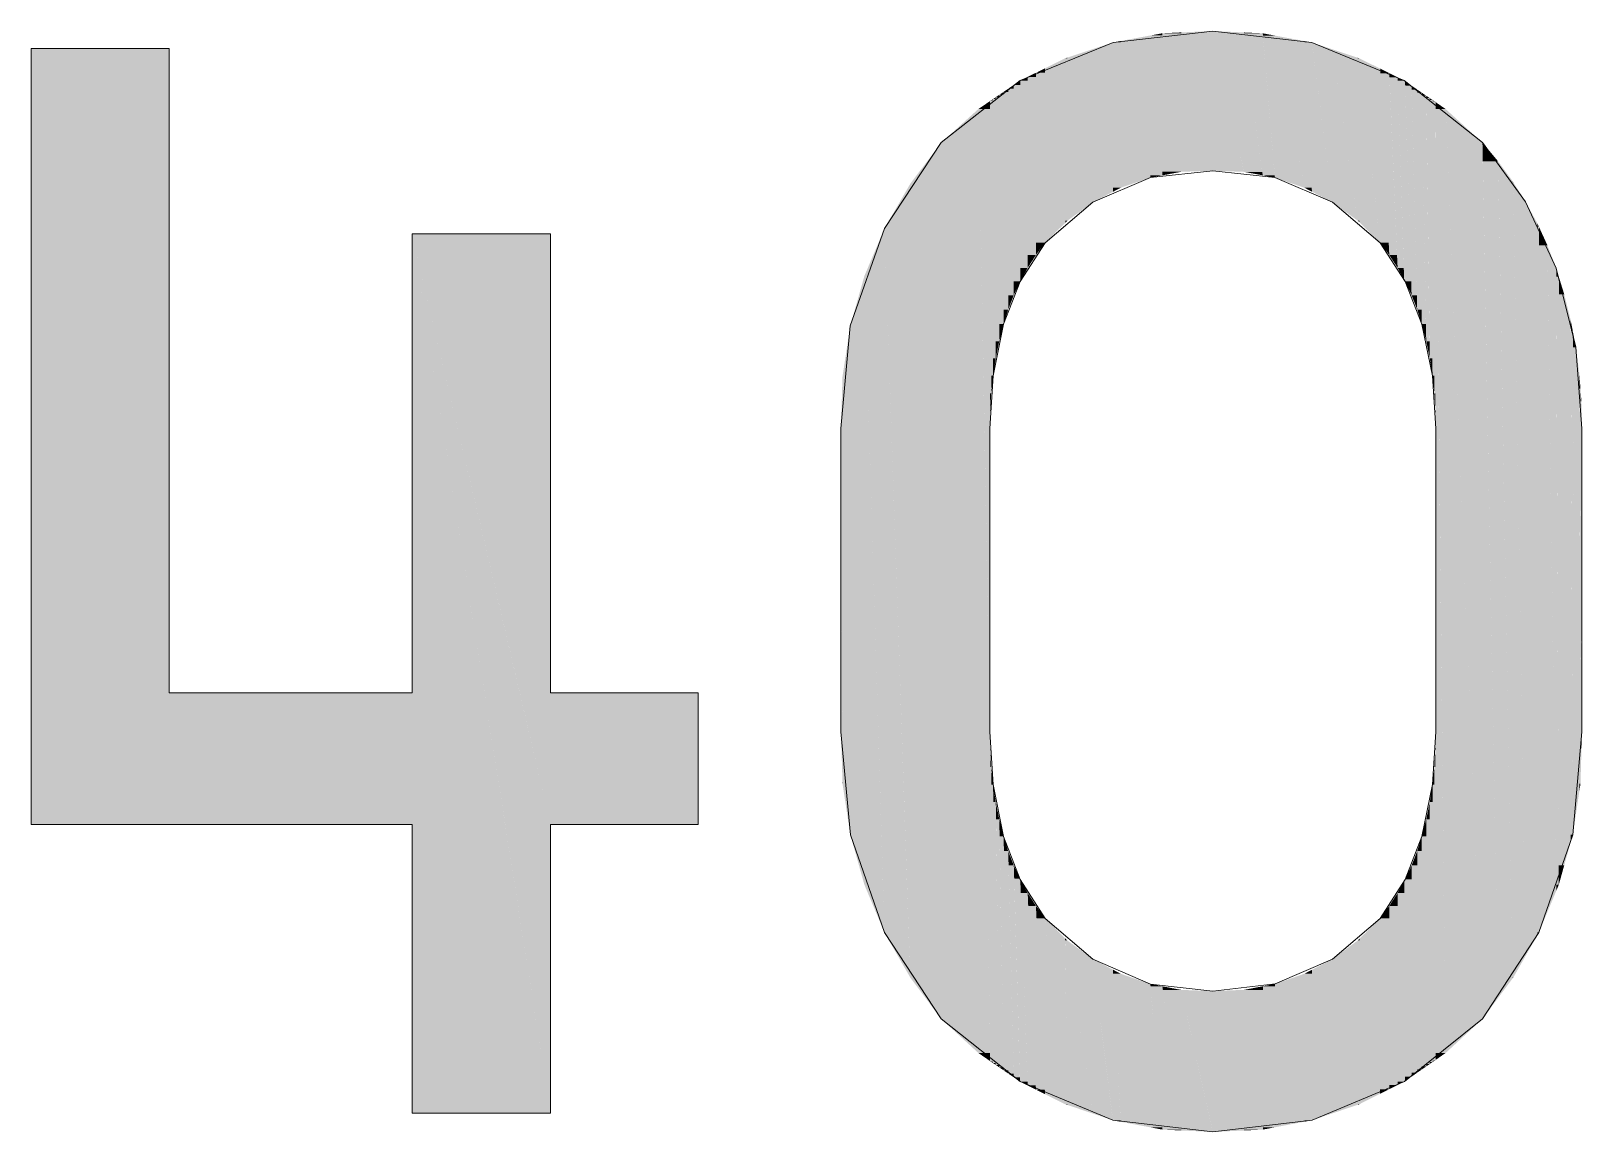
# Model space of a CAD drawing. Extents: x -1 to 1342, y -35 to 723.
# Drawn here: x 1216.844 to 1219.799, y 276.811 to 278.908 of the extents above; entities that cross this region are included whole.
import ezdxf

# ---------------------------------------------------------------- set-up
doc = ezdxf.new("R2010")
doc.units = 0
doc.layers.get('0').update_dxf_attribs({"lineweight": 18})
doc.layers.add('P11_Plankopf_Ausführung_AF_4_800 Plankopf', color=7, linetype='Continuous', lineweight=25)

# ---------------------------------------------------------------- blocks, each defined once
blk = doc.blocks.new('Referenz-A0SKLQSHLL', base_point=(1054.4775, 131.3883))
at = {"layer": 'P11_Plankopf_Ausführung_AF_4_800 Plankopf', "color": 0, "linetype": 'Continuous', "lineweight": 13, "ltscale": 16.9}
for p, q in [((1218.9058, 278.8862), (1218.7289, 278.8135)), ((1219.0958, 278.9079), (1218.9058, 278.8862)), ((1219.2847, 278.8861), (1219.0958, 278.9079)), ((1219.4605, 278.8134), (1219.2847, 278.8861)), ((1217.1077, 278.8748), (1216.8444, 278.8748)), ((1216.8444, 278.8748), (1216.8444, 277.3964)), ((1217.1077, 277.6471), (1217.1077, 278.8748)), ((1218.7289, 278.8135), (1218.5786, 278.6953)), ((1219.6096, 278.6953), (1219.4605, 278.8134)), ((1218.5786, 278.6953), (1218.4703, 278.5316)), ((1219.6919, 278.5827), (1219.6096, 278.6953)), ((1218.9771, 278.6288), (1218.8674, 278.5817)), ((1219.0958, 278.6418), (1218.9771, 278.6288)), ((1219.2142, 278.6286), (1219.0958, 278.6418)), ((1219.3237, 278.5816), (1219.2142, 278.6286)), ((1218.8674, 278.5817), (1218.7762, 278.5047)), ((1219.4147, 278.5047), (1219.3237, 278.5816)), ((1219.7501, 278.4559), (1219.6919, 278.5827)), ((1218.4703, 278.5316), (1218.4052, 278.3464)), ((1217.8343, 278.5215), (1217.5706, 278.5215)), ((1217.5706, 278.5215), (1217.5706, 277.6471)), ((1217.8343, 277.6471), (1217.8343, 278.5215)), ((1218.7762, 278.5047), (1218.7291, 278.431)), ((1219.4621, 278.431), (1219.4147, 278.5047)), ((1219.7876, 278.3055), (1219.7501, 278.4559)), ((1218.7291, 278.431), (1218.6974, 278.3495)), ((1219.4941, 278.3495), (1219.4621, 278.431)), ((1218.6974, 278.3495), (1218.6773, 278.2511)), ((1219.5145, 278.2511), (1219.4941, 278.3495)), ((1218.4052, 278.3464), (1218.3875, 278.1509)), ((1219.7992, 278.1509), (1219.7876, 278.3055)), ((1218.6773, 278.2511), (1218.6713, 278.1509)), ((1219.5206, 278.1509), (1219.5145, 278.2511)), ((1218.3875, 278.1509), (1218.3875, 277.5728)), ((1218.6713, 277.5728), (1218.6713, 278.1509)), ((1219.5206, 278.1509), (1219.5206, 277.5728)), ((1219.7992, 277.5728), (1219.7992, 278.1509)), ((1217.5706, 277.6471), (1217.1077, 277.6471)), ((1218.1153, 277.6471), (1217.8343, 277.6471)), ((1218.1153, 277.3964), (1218.1153, 277.6471)), ((1218.3875, 277.5728), (1218.4054, 277.3766)), ((1218.6713, 277.5728), (1218.6773, 277.4724)), ((1219.5145, 277.4724), (1219.5206, 277.5728)), ((1219.7817, 277.3768), (1219.7992, 277.5728)), ((1218.6773, 277.4724), (1218.6974, 277.3738)), ((1219.4941, 277.3738), (1219.5145, 277.4724)), ((1216.8444, 277.3964), (1217.5706, 277.3964)), ((1217.5706, 277.3964), (1217.5706, 276.8465)), ((1217.8343, 276.8465), (1217.8343, 277.3964)), ((1217.8343, 277.3964), (1218.1153, 277.3964)), ((1218.4054, 277.3766), (1218.4704, 277.1906)), ((1218.6974, 277.3738), (1218.7291, 277.2918)), ((1219.4621, 277.2918), (1219.4941, 277.3738)), ((1219.7172, 277.1908), (1219.7817, 277.3768)), ((1218.7291, 277.2918), (1218.7762, 277.2177)), ((1219.4147, 277.2177), (1219.4621, 277.2918)), ((1218.7762, 277.2177), (1218.8672, 277.1401)), ((1219.3239, 277.1402), (1219.4147, 277.2177)), ((1218.4704, 277.1906), (1218.5786, 277.026)), ((1219.6096, 277.026), (1219.7172, 277.1908)), ((1218.8672, 277.1401), (1218.9769, 277.0925)), ((1219.2144, 277.0927), (1219.3239, 277.1402)), ((1218.9769, 277.0925), (1219.0958, 277.0792)), ((1219.0958, 277.0792), (1219.2144, 277.0927)), ((1218.5786, 277.026), (1218.7286, 276.9066)), ((1219.4609, 276.9067), (1219.6096, 277.026)), ((1218.7286, 276.9066), (1218.9055, 276.833)), ((1219.2851, 276.8331), (1219.4609, 276.9067)), ((1217.5706, 276.8465), (1217.8343, 276.8465)), ((1218.9055, 276.833), (1219.0958, 276.8108)), ((1219.0958, 276.8108), (1219.2851, 276.8331))]:
    blk.add_line(p, q, dxfattribs=at)
at = {"layer": 'P11_Plankopf_Ausführung_AF_4_800 Plankopf', "color": 0, "linetype": 'Continuous', "lineweight": 0, "ltscale": 0.0169}
for points in [[(1218.9058, 278.8734), (1218.8674, 278.8734), (1218.9058, 278.8862)], [(1218.9205, 278.8862), (1218.9058, 278.8862), (1218.9205, 278.8889)], [(1218.9205, 278.6093), (1218.9058, 278.6093), (1218.9058, 278.8862)], [(1218.9205, 278.6093), (1218.9205, 278.8862), (1218.9058, 278.8862)], [(1218.9771, 278.8889), (1218.9205, 278.8889), (1218.9771, 278.8994)], [(1218.9771, 278.6288), (1218.9205, 278.6288), (1218.9205, 278.8889)], [(1218.9771, 278.6288), (1218.9771, 278.8889), (1218.9205, 278.8889)], [(1219, 278.8994), (1218.9771, 278.8994), (1219, 278.9036)], [(1219, 278.633), (1218.9771, 278.633), (1218.9771, 278.8994)], [(1219, 278.633), (1219, 278.8994), (1218.9771, 278.8994)], [(1219.0359, 278.9036), (1219, 278.9036), (1219.0359, 278.9052)], [(1219.0359, 278.6397), (1219, 278.6397), (1219, 278.9036)], [(1219.0359, 278.6397), (1219.0359, 278.9036), (1219, 278.9036)], [(1219.0958, 278.9052), (1219.0359, 278.9052), (1219.0958, 278.9079)], [(1219.0958, 278.6418), (1219.0359, 278.6418), (1219.0359, 278.9052)], [(1219.0958, 278.6418), (1219.0958, 278.9052), (1219.0359, 278.9052)], [(1219.155, 278.6418), (1219.0958, 278.6418), (1219.0958, 278.9079)], [(1219.1555, 278.9051), (1219.0964, 278.9051), (1219.0958, 278.9079)], [(1219.1555, 278.6396), (1219.1555, 278.9051), (1219.0964, 278.9051)], [(1219.1901, 278.6396), (1219.1555, 278.6396), (1219.1555, 278.9051)], [(1219.191, 278.9035), (1219.1557, 278.9035), (1219.1555, 278.9051)], [(1219.191, 278.633), (1219.191, 278.9035), (1219.1557, 278.9035)], [(1219.2138, 278.633), (1219.191, 278.633), (1219.191, 278.9035)], [(1219.2142, 278.8992), (1219.1914, 278.8992), (1219.191, 278.9035)], [(1219.2142, 278.6286), (1219.2142, 278.8992), (1219.1914, 278.8992)], [(1219.2669, 278.6286), (1219.2142, 278.6286), (1219.2142, 278.8992)], [(1219.2707, 278.8887), (1219.2162, 278.8887), (1219.2142, 278.8992)], [(1219.2707, 278.6092), (1219.2707, 278.8887), (1219.2162, 278.8887)], [(1219.2844, 278.6092), (1219.2707, 278.6092), (1219.2707, 278.8887)], [(1219.2847, 278.8861), (1219.2708, 278.8861), (1219.2707, 278.8887)], [(1219.2847, 278.6019), (1219.2847, 278.8861), (1219.2708, 278.8861)], [(1219.3211, 278.6019), (1219.2847, 278.6019), (1219.2847, 278.8861)], [(1219.3237, 278.8731), (1219.2864, 278.8731), (1219.2847, 278.8861)], [(1216.8444, 277.3964), (1217.1077, 277.3964), (1216.8444, 278.8748)], [(1217.1077, 277.6471), (1217.1077, 278.8748), (1216.8444, 278.8748)], [(1217.1077, 277.6471), (1217.063, 277.6471), (1216.8444, 278.8748)], [(1218.8149, 278.8369), (1218.7762, 278.8369), (1218.8149, 278.856)], [(1218.819, 278.856), (1218.8149, 278.856), (1218.819, 278.8573)], [(1218.819, 278.5466), (1218.8149, 278.5466), (1218.8149, 278.856)], [(1218.819, 278.5466), (1218.819, 278.856), (1218.8149, 278.856)], [(1218.8674, 278.8573), (1218.819, 278.8573), (1218.8674, 278.8734)], [(1218.8674, 278.5817), (1218.819, 278.5817), (1218.819, 278.8573)], [(1218.8674, 278.5817), (1218.8674, 278.8573), (1218.819, 278.8573)], [(1218.9058, 278.6017), (1218.8674, 278.6017), (1218.8674, 278.8734)], [(1218.9058, 278.6017), (1218.9058, 278.8734), (1218.8674, 278.8734)], [(1219.3237, 278.5816), (1219.3237, 278.8731), (1219.2864, 278.8731)], [(1219.3668, 278.5816), (1219.3237, 278.5816), (1219.3237, 278.8731)], [(1219.372, 278.8569), (1219.3261, 278.8569), (1219.3237, 278.8731)], [(1219.372, 278.5465), (1219.372, 278.8569), (1219.3261, 278.8569)], [(1219.3751, 278.5465), (1219.372, 278.5465), (1219.372, 278.8569)], [(1219.3751, 278.8559), (1219.372, 278.8559), (1219.372, 278.8569)], [(1219.3751, 278.5435), (1219.3751, 278.8559), (1219.372, 278.8559)], [(1219.4103, 278.5435), (1219.3751, 278.5435), (1219.3751, 278.8559)], [(1219.4147, 278.8362), (1219.3773, 278.8362), (1219.3751, 278.8559)], [(1218.7589, 278.8205), (1218.7431, 278.8205), (1218.7589, 278.8283)], [(1218.7762, 278.8283), (1218.7589, 278.8283), (1218.7762, 278.8369)], [(1218.7762, 278.5047), (1218.7589, 278.5047), (1218.7589, 278.8283)], [(1218.7762, 278.5047), (1218.7762, 278.8283), (1218.7589, 278.8283)], [(1218.8149, 278.5426), (1218.7762, 278.5426), (1218.7762, 278.8369)], [(1218.8149, 278.5426), (1218.8149, 278.8369), (1218.7762, 278.8369)], [(1219.4147, 278.5047), (1219.4147, 278.8362), (1219.3773, 278.8362)], [(1219.431, 278.5047), (1219.4147, 278.5047), (1219.4147, 278.8362)], [(1219.4321, 278.8275), (1219.4151, 278.8275), (1219.4147, 278.8362)], [(1219.4321, 278.4812), (1219.4321, 278.8275), (1219.4151, 278.8275)], [(1219.4469, 278.4812), (1219.4321, 278.4812), (1219.4321, 278.8275)], [(1219.448, 278.8196), (1219.4325, 278.8196), (1219.4321, 278.8275)], [(1218.6974, 278.7864), (1218.6891, 278.7864), (1218.6974, 278.792)], [(1218.7061, 278.792), (1218.6974, 278.792), (1218.7061, 278.798)], [(1218.7061, 278.3773), (1218.6974, 278.3773), (1218.6974, 278.792)], [(1218.7061, 278.3773), (1218.7061, 278.792), (1218.6974, 278.792)], [(1218.7167, 278.798), (1218.7061, 278.798), (1218.7167, 278.8052)], [(1218.7167, 278.4046), (1218.7061, 278.4046), (1218.7061, 278.798)], [(1218.7167, 278.4046), (1218.7167, 278.798), (1218.7061, 278.798)], [(1218.7289, 278.8052), (1218.7167, 278.8052), (1218.7289, 278.8135)], [(1218.7289, 278.4308), (1218.7167, 278.4308), (1218.7167, 278.8052)], [(1218.7289, 278.4308), (1218.7289, 278.8052), (1218.7167, 278.8052)], [(1218.7291, 278.8135), (1218.7289, 278.8135), (1218.7291, 278.8136)], [(1218.7291, 278.431), (1218.7289, 278.431), (1218.7289, 278.8135)], [(1218.7291, 278.431), (1218.7291, 278.8135), (1218.7289, 278.8135)], [(1218.7431, 278.8136), (1218.7291, 278.8136), (1218.7431, 278.8205)], [(1218.7431, 278.4566), (1218.7291, 278.4566), (1218.7291, 278.8136)], [(1218.7431, 278.4566), (1218.7431, 278.8136), (1218.7291, 278.8136)], [(1218.7589, 278.4812), (1218.7431, 278.4812), (1218.7431, 278.8205)], [(1218.7589, 278.4812), (1218.7589, 278.8205), (1218.7431, 278.8205)], [(1219.448, 278.4566), (1219.448, 278.8196), (1219.4325, 278.8196)], [(1219.4597, 278.4566), (1219.448, 278.4566), (1219.448, 278.8196)], [(1219.4605, 278.8134), (1219.4482, 278.8134), (1219.448, 278.8196)], [(1219.4605, 278.434), (1219.4605, 278.8134), (1219.4482, 278.8134)], [(1219.4621, 278.434), (1219.4605, 278.434), (1219.4605, 278.8134)], [(1219.4621, 278.8123), (1219.4605, 278.8123), (1219.4605, 278.8134)], [(1219.4621, 278.431), (1219.4621, 278.8123), (1219.4605, 278.8123)], [(1219.4738, 278.431), (1219.4621, 278.431), (1219.4621, 278.8123)], [(1219.4746, 278.8037), (1219.4624, 278.8037), (1219.4621, 278.8123)], [(1219.4746, 278.4046), (1219.4746, 278.8037), (1219.4624, 278.8037)], [(1219.4846, 278.4046), (1219.4746, 278.4046), (1219.4746, 278.8037)], [(1219.4853, 278.7964), (1219.4748, 278.7964), (1219.4746, 278.8037)], [(1219.4853, 278.3774), (1219.4853, 278.7964), (1219.4748, 278.7964)], [(1219.4936, 278.3774), (1219.4853, 278.3774), (1219.4853, 278.7964)], [(1219.4941, 278.7904), (1219.4854, 278.7904), (1219.4853, 278.7964)], [(1218.6713, 278.7596), (1218.6497, 278.7596), (1218.6713, 278.7743)], [(1218.6717, 278.7743), (1218.6713, 278.7743), (1218.6717, 278.7746)], [(1218.6717, 278.1844), (1218.6713, 278.1844), (1218.6713, 278.7743)], [(1218.6717, 278.1844), (1218.6717, 278.7743), (1218.6713, 278.7743)], [(1218.6737, 278.7746), (1218.6717, 278.7746), (1218.6737, 278.7759)], [(1218.6737, 278.2178), (1218.6717, 278.2178), (1218.6717, 278.7746)], [(1218.6737, 278.2178), (1218.6737, 278.7746), (1218.6717, 278.7746)], [(1218.6773, 278.7759), (1218.6737, 278.7759), (1218.6773, 278.7783)], [(1218.6773, 278.2511), (1218.6737, 278.2511), (1218.6737, 278.7759)], [(1218.6773, 278.2511), (1218.6773, 278.7759), (1218.6737, 278.7759)], [(1218.6824, 278.7783), (1218.6773, 278.7783), (1218.6824, 278.7818)], [(1218.6824, 278.2842), (1218.6773, 278.2842), (1218.6773, 278.7783)], [(1218.6824, 278.2842), (1218.6824, 278.7783), (1218.6773, 278.7783)], [(1218.6891, 278.7818), (1218.6824, 278.7818), (1218.6891, 278.7864)], [(1218.6891, 278.317), (1218.6824, 278.317), (1218.6824, 278.7818)], [(1218.6891, 278.317), (1218.6891, 278.7818), (1218.6824, 278.7818)], [(1218.6974, 278.3495), (1218.6891, 278.3495), (1218.6891, 278.7864)], [(1218.6974, 278.3495), (1218.6974, 278.7864), (1218.6891, 278.7864)], [(1219.4941, 278.3495), (1219.4941, 278.7904), (1219.4854, 278.7904)], [(1219.5019, 278.3495), (1219.4941, 278.3495), (1219.4941, 278.7904)], [(1219.5025, 278.7846), (1219.4942, 278.7846), (1219.4941, 278.7904)], [(1219.5025, 278.317), (1219.5025, 278.7846), (1219.4942, 278.7846)], [(1219.5088, 278.317), (1219.5025, 278.317), (1219.5025, 278.7846)], [(1219.5093, 278.78), (1219.5026, 278.78), (1219.5025, 278.7846)], [(1219.5093, 278.2842), (1219.5093, 278.78), (1219.5026, 278.78)], [(1219.5142, 278.2842), (1219.5093, 278.2842), (1219.5093, 278.78)], [(1219.5145, 278.7764), (1219.5093, 278.7764), (1219.5093, 278.78)], [(1219.5145, 278.2511), (1219.5145, 278.7764), (1219.5093, 278.7764)], [(1219.5179, 278.2511), (1219.5145, 278.2511), (1219.5145, 278.7764)], [(1219.5181, 278.7739), (1219.5145, 278.7739), (1219.5145, 278.7764)], [(1219.5181, 278.2178), (1219.5181, 278.7739), (1219.5145, 278.7739)], [(1219.52, 278.2178), (1219.5181, 278.2178), (1219.5181, 278.7739)], [(1219.5201, 278.7726), (1219.5181, 278.7726), (1219.5181, 278.7739)], [(1219.5201, 278.1844), (1219.5201, 278.7726), (1219.5181, 278.7726)], [(1219.5205, 278.1844), (1219.5201, 278.1844), (1219.5201, 278.7726)], [(1219.5206, 278.7723), (1219.5201, 278.7723), (1219.5201, 278.7726)], [(1219.5206, 278.1509), (1219.5206, 278.7723), (1219.5201, 278.7723)], [(1219.5269, 278.1509), (1219.5206, 278.1509), (1219.5206, 278.7723)], [(1219.5391, 278.7595), (1219.5207, 278.7595), (1219.5206, 278.7723)], [(1218.6494, 278.6953), (1218.5786, 278.6953), (1218.6494, 278.7594)], [(1218.6497, 278.7594), (1218.6494, 278.7594), (1218.6497, 278.7596)], [(1218.6497, 276.9611), (1218.6494, 276.9611), (1218.6494, 278.7594)], [(1218.6497, 276.9609), (1218.6497, 278.7594), (1218.6494, 278.7594)], [(1218.6711, 276.9609), (1218.6497, 276.9609), (1218.6497, 278.7596)], [(1218.6713, 278.1509), (1218.6713, 278.7596), (1218.6497, 278.7596)], [(1218.6713, 277.5728), (1218.6638, 277.5728), (1218.6497, 278.7596)], [(1218.6713, 278.1509), (1218.6608, 278.1509), (1218.6497, 278.7596)], [(1219.5391, 276.961), (1219.5391, 278.7595), (1219.5207, 278.7595)], [(1219.5394, 276.9612), (1219.5391, 276.9612), (1219.5391, 278.7595)], [(1219.5394, 278.7593), (1219.5391, 278.7593), (1219.5391, 278.7595)], [(1219.5394, 276.9612), (1219.5394, 278.7593), (1219.5391, 278.7593)], [(1219.6096, 277.026), (1219.5394, 277.026), (1219.5394, 278.7593)], [(1219.6096, 278.6953), (1219.542, 278.6953), (1219.5394, 278.7593)], [(1218.5786, 278.6169), (1218.5194, 278.6169), (1218.5786, 278.6953)], [(1218.6468, 277.026), (1218.5786, 277.026), (1218.5786, 278.6953)], [(1218.6494, 276.9611), (1218.6494, 278.6953), (1218.5786, 278.6953)], [(1219.6096, 277.026), (1219.6096, 278.6953), (1219.542, 278.6953)], [(1219.6395, 277.0662), (1219.6096, 277.0662), (1219.6096, 278.6953)], [(1219.6395, 278.6596), (1219.6103, 278.6596), (1219.6096, 278.6953)], [(1219.6395, 277.0662), (1219.6395, 278.6596), (1219.6103, 278.6596)], [(1219.667, 277.1032), (1219.6395, 277.1032), (1219.6395, 278.6596)], [(1219.667, 278.622), (1219.6402, 278.622), (1219.6395, 278.6596)], [(1218.5194, 278.5318), (1218.4704, 278.5318), (1218.5194, 278.6168)], [(1218.5194, 278.6168), (1218.5194, 278.6168), (1218.5194, 278.6169)], [(1218.5757, 277.105), (1218.5194, 277.105), (1218.5194, 278.6169)], [(1218.5786, 277.026), (1218.5786, 278.6169), (1218.5194, 278.6169)], [(1218.5194, 277.105), (1218.5194, 277.105), (1218.5194, 278.6168)], [(1218.5194, 277.105), (1218.5194, 278.6168), (1218.5194, 278.6168)], [(1218.9205, 278.6093), (1218.9771, 278.6288), (1218.9205, 278.6288)], [(1218.9771, 278.6288), (1219, 278.633), (1218.9771, 278.633)], [(1219, 278.633), (1219.0359, 278.6397), (1219, 278.6397)], [(1219.0359, 278.6397), (1219.0958, 278.6418), (1219.0359, 278.6418)], [(1219.1555, 278.6396), (1219.155, 278.6418), (1219.0958, 278.6418)], [(1219.191, 278.633), (1219.1901, 278.6396), (1219.1555, 278.6396)], [(1219.2142, 278.6286), (1219.2138, 278.633), (1219.191, 278.633)], [(1219.2707, 278.6092), (1219.2669, 278.6286), (1219.2142, 278.6286)], [(1219.667, 277.1032), (1219.667, 278.622), (1219.6402, 278.622)], [(1219.6684, 277.1051), (1219.667, 277.1051), (1219.667, 278.622)], [(1219.6684, 278.6197), (1219.667, 278.6197), (1219.667, 278.622)], [(1219.6684, 277.1051), (1219.6684, 278.6197), (1219.667, 278.6197)], [(1219.6919, 277.1463), (1219.6684, 277.1463), (1219.6684, 278.6197)], [(1219.6919, 278.5827), (1219.669, 278.5827), (1219.6684, 278.6197)], [(1218.8674, 278.5817), (1218.9058, 278.6017), (1218.8674, 278.6017)], [(1218.9058, 278.6017), (1218.9205, 278.6093), (1218.9058, 278.6093)], [(1219.2847, 278.6019), (1219.2844, 278.6092), (1219.2707, 278.6092)], [(1219.3237, 278.5816), (1219.3211, 278.6019), (1219.2847, 278.6019)], [(1218.819, 278.5466), (1218.8674, 278.5817), (1218.819, 278.5817)], [(1219.372, 278.5465), (1219.3668, 278.5816), (1219.3237, 278.5816)], [(1219.6919, 277.1463), (1219.6919, 278.5827), (1219.669, 278.5827)], [(1219.7141, 277.1854), (1219.6919, 277.1854), (1219.6919, 278.5827)], [(1219.7141, 278.5417), (1219.6925, 278.5417), (1219.6919, 278.5827)], [(1218.4703, 278.4413), (1218.4321, 278.4413), (1218.4703, 278.5316)], [(1218.4704, 278.5316), (1218.4703, 278.5316), (1218.4704, 278.5318)], [(1218.4704, 277.1908), (1218.4703, 277.1908), (1218.4703, 278.5316)], [(1218.4704, 277.1906), (1218.4704, 278.5316), (1218.4703, 278.5316)], [(1218.5164, 277.1906), (1218.4704, 277.1906), (1218.4704, 278.5318)], [(1218.5194, 277.105), (1218.5194, 278.5318), (1218.4704, 278.5318)], [(1218.7762, 278.5047), (1218.8149, 278.5426), (1218.7762, 278.5426)], [(1218.8149, 278.5426), (1218.819, 278.5466), (1218.8149, 278.5466)], [(1219.3751, 278.5435), (1219.3751, 278.5465), (1219.372, 278.5465)], [(1219.4147, 278.5047), (1219.4103, 278.5435), (1219.3751, 278.5435)], [(1219.7141, 277.1854), (1219.7141, 278.5417), (1219.6925, 278.5417)], [(1219.7172, 277.1908), (1219.7141, 277.1908), (1219.7141, 278.5417)], [(1219.7172, 278.535), (1219.7141, 278.535), (1219.7141, 278.5417)], [(1219.7172, 277.1908), (1219.7172, 278.535), (1219.7141, 278.535)], [(1219.7335, 277.2301), (1219.7172, 277.2301), (1219.7172, 278.535)], [(1219.7335, 278.4994), (1219.7176, 278.4994), (1219.7172, 278.535)], [(1217.7083, 277.6471), (1217.5706, 277.6471), (1217.5706, 278.5215)], [(1217.8343, 277.6471), (1217.8343, 278.5215), (1217.5706, 278.5215)], [(1217.8343, 277.3964), (1217.7478, 277.3964), (1217.5706, 278.5215)], [(1217.8343, 277.6471), (1217.7756, 277.6471), (1217.5706, 278.5215)], [(1218.7589, 278.4812), (1218.7762, 278.5047), (1218.7589, 278.5047)], [(1219.4321, 278.4812), (1219.431, 278.5047), (1219.4147, 278.5047)], [(1219.7335, 277.2301), (1219.7335, 278.4994), (1219.7176, 278.4994)], [(1219.7501, 277.2698), (1219.7335, 277.2698), (1219.7335, 278.4994)], [(1219.7501, 278.4559), (1219.7341, 278.4559), (1219.7335, 278.4994)], [(1218.7431, 278.4566), (1218.7589, 278.4812), (1218.7431, 278.4812)], [(1219.448, 278.4566), (1219.4469, 278.4812), (1219.4321, 278.4812)], [(1218.432, 278.3468), (1218.4054, 278.3468), (1218.432, 278.441)], [(1218.4321, 278.441), (1218.432, 278.441), (1218.4321, 278.4413)], [(1218.4321, 277.282), (1218.432, 277.282), (1218.432, 278.441)], [(1218.4321, 277.2816), (1218.4321, 278.441), (1218.432, 278.441)], [(1218.4675, 277.2816), (1218.4321, 277.2816), (1218.4321, 278.4413)], [(1218.4703, 277.1908), (1218.4703, 278.4413), (1218.4321, 278.4413)], [(1218.7291, 278.431), (1218.7431, 278.4566), (1218.7291, 278.4566)], [(1219.4605, 278.434), (1219.4597, 278.4566), (1219.448, 278.4566)], [(1219.7501, 277.2698), (1219.7501, 278.4559), (1219.7341, 278.4559)], [(1219.7551, 277.2818), (1219.7501, 277.2818), (1219.7501, 278.4559)], [(1219.7551, 278.4397), (1219.7502, 278.4397), (1219.7501, 278.4559)], [(1219.7551, 277.2818), (1219.7551, 278.4397), (1219.7502, 278.4397)], [(1219.7654, 277.3186), (1219.7551, 277.3186), (1219.7551, 278.4397)], [(1219.7654, 278.4065), (1219.7554, 278.4065), (1219.7551, 278.4397)], [(1218.7167, 278.4046), (1218.7289, 278.4308), (1218.7167, 278.4308)], [(1218.7289, 278.4308), (1218.7291, 278.431), (1218.7289, 278.431)], [(1219.4621, 278.431), (1219.4621, 278.434), (1219.4605, 278.434)], [(1219.4746, 278.4046), (1219.4738, 278.431), (1219.4621, 278.431)], [(1218.7061, 278.3773), (1218.7167, 278.4046), (1218.7061, 278.4046)], [(1219.4853, 278.3774), (1219.4846, 278.4046), (1219.4746, 278.4046)], [(1219.7654, 277.3186), (1219.7654, 278.4065), (1219.7554, 278.4065)], [(1219.7779, 277.3633), (1219.7654, 277.3633), (1219.7654, 278.4065)], [(1219.7779, 278.3563), (1219.766, 278.3563), (1219.7654, 278.4065)], [(1218.6891, 278.317), (1218.6974, 278.3495), (1218.6891, 278.3495)], [(1218.6974, 278.3495), (1218.7061, 278.3773), (1218.6974, 278.3773)], [(1219.4941, 278.3495), (1219.4936, 278.3774), (1219.4853, 278.3774)], [(1219.5025, 278.317), (1219.5019, 278.3495), (1219.4941, 278.3495)], [(1219.7779, 277.3633), (1219.7779, 278.3563), (1219.766, 278.3563)], [(1219.7817, 277.3768), (1219.7779, 277.3768), (1219.7779, 278.3563)], [(1219.7817, 278.3365), (1219.778, 278.3365), (1219.7779, 278.3563)], [(1218.4052, 278.2497), (1218.3904, 278.2497), (1218.4052, 278.3464)], [(1218.4054, 278.3464), (1218.4052, 278.3464), (1218.4054, 278.3468)], [(1218.4054, 277.3773), (1218.4052, 277.3773), (1218.4052, 278.3464)], [(1218.4054, 277.3766), (1218.4054, 278.3464), (1218.4052, 278.3464)], [(1218.4297, 277.3766), (1218.4054, 277.3766), (1218.4054, 278.3468)], [(1218.432, 277.282), (1218.432, 278.3468), (1218.4054, 278.3468)], [(1219.7817, 277.3768), (1219.7817, 278.3365), (1219.778, 278.3365)], [(1219.7876, 277.4157), (1219.7817, 277.4157), (1219.7817, 278.3365)], [(1219.7876, 278.3055), (1219.7819, 278.3055), (1219.7817, 278.3365)], [(1218.6824, 278.2842), (1218.6891, 278.317), (1218.6824, 278.317)], [(1219.5093, 278.2842), (1219.5088, 278.317), (1219.5025, 278.317)], [(1219.7876, 277.4157), (1219.7876, 278.3055), (1219.7819, 278.3055)], [(1219.7943, 277.4604), (1219.7876, 277.4604), (1219.7876, 278.3055)], [(1219.7943, 278.2542), (1219.788, 278.2542), (1219.7876, 278.3055)], [(1218.6773, 278.2511), (1218.6824, 278.2842), (1218.6773, 278.2842)], [(1219.5145, 278.2511), (1219.5142, 278.2842), (1219.5093, 278.2842)], [(1218.3903, 278.1509), (1218.3875, 278.1509), (1218.3903, 278.2492)], [(1218.3904, 278.2492), (1218.3903, 278.2492), (1218.3904, 278.2497)], [(1218.3904, 277.4767), (1218.3903, 277.4767), (1218.3903, 278.2492)], [(1218.3904, 277.4742), (1218.3904, 278.2492), (1218.3903, 278.2492)], [(1218.4036, 277.4742), (1218.3904, 277.4742), (1218.3904, 278.2497)], [(1218.4052, 277.3773), (1218.4052, 278.2497), (1218.3904, 278.2497)], [(1218.6737, 278.2178), (1218.6773, 278.2511), (1218.6737, 278.2511)], [(1219.5181, 278.2178), (1219.5179, 278.2511), (1219.5145, 278.2511)], [(1219.7943, 277.4604), (1219.7943, 278.2542), (1219.788, 278.2542)], [(1219.7964, 277.4743), (1219.7943, 277.4743), (1219.7943, 278.2542)], [(1219.7964, 278.2264), (1219.7944, 278.2264), (1219.7943, 278.2542)], [(1218.6717, 278.1844), (1218.6737, 278.2178), (1218.6717, 278.2178)], [(1219.5201, 278.1844), (1219.52, 278.2178), (1219.5181, 278.2178)], [(1219.7964, 277.4743), (1219.7964, 278.2264), (1219.7944, 278.2264)], [(1219.7982, 277.5378), (1219.7964, 277.5378), (1219.7964, 278.2264)], [(1219.7982, 278.2026), (1219.7965, 278.2026), (1219.7964, 278.2264)], [(1219.7982, 277.5378), (1219.7982, 278.2026), (1219.7965, 278.2026)], [(1219.7992, 277.5728), (1219.7982, 277.5728), (1219.7982, 278.2026)], [(1219.7992, 278.1509), (1219.7983, 278.1509), (1219.7982, 278.2026)], [(1218.6713, 278.1509), (1218.6717, 278.1844), (1218.6713, 278.1844)], [(1219.5206, 278.1509), (1219.5205, 278.1844), (1219.5201, 278.1844)], [(1218.3899, 277.5728), (1218.3875, 277.5728), (1218.3875, 278.1509)], [(1218.3903, 277.4767), (1218.3903, 278.1509), (1218.3875, 278.1509)], [(1218.6713, 277.5728), (1218.6713, 278.1509), (1218.6608, 278.1509)], [(1219.5391, 276.961), (1219.5269, 278.1509), (1219.5206, 278.1509)], [(1219.5296, 277.5728), (1219.5206, 277.5728), (1219.5206, 278.1509)], [(1219.7992, 277.5728), (1219.7992, 278.1509), (1219.7983, 278.1509)], [(1217.1077, 277.3964), (1217.1077, 277.6471), (1217.063, 277.6471)], [(1217.1077, 277.3964), (1217.5706, 277.3964), (1217.1077, 277.6471)], [(1217.5706, 277.3964), (1217.5706, 277.6471), (1217.1077, 277.6471)], [(1217.8343, 276.8465), (1217.7083, 277.6471), (1217.5706, 277.6471)], [(1217.6532, 277.3964), (1217.5706, 277.3964), (1217.5706, 277.6471)], [(1217.8343, 277.3964), (1217.8343, 277.6471), (1217.7756, 277.6471)], [(1217.8343, 277.3964), (1218.1153, 277.3964), (1217.8343, 277.6471)], [(1218.1153, 277.3964), (1218.1153, 277.6471), (1217.8343, 277.6471)], [(1218.3903, 277.4767), (1218.3899, 277.5728), (1218.3875, 277.5728)], [(1218.6713, 276.946), (1218.6713, 277.5728), (1218.6638, 277.5728)], [(1218.6717, 276.946), (1218.6713, 276.946), (1218.6713, 277.5728)], [(1218.6717, 277.5393), (1218.6713, 277.5393), (1218.6713, 277.5728)], [(1219.5206, 277.5392), (1219.5201, 277.5392), (1219.5206, 277.5728)], [(1219.5391, 276.961), (1219.5206, 276.961), (1219.5206, 277.5728)], [(1219.5391, 276.961), (1219.5296, 277.5728), (1219.5206, 277.5728)], [(1219.7982, 277.5378), (1219.7992, 277.5728), (1219.7982, 277.5728)], [(1218.6717, 276.9458), (1218.6717, 277.5393), (1218.6713, 277.5393)], [(1218.6737, 276.9458), (1218.6717, 276.9458), (1218.6717, 277.5393)], [(1218.6737, 277.5058), (1218.6718, 277.5058), (1218.6717, 277.5393)], [(1219.5201, 277.5057), (1219.5181, 277.5057), (1219.5201, 277.5392)], [(1219.5206, 276.9481), (1219.5201, 276.9481), (1219.5201, 277.5392)], [(1219.5206, 276.9481), (1219.5206, 277.5392), (1219.5201, 277.5392)], [(1219.7964, 277.4743), (1219.7982, 277.5378), (1219.7964, 277.5378)], [(1218.6737, 276.9444), (1218.6737, 277.5058), (1218.6718, 277.5058)], [(1218.6773, 276.9444), (1218.6737, 276.9444), (1218.6737, 277.5058)], [(1218.6773, 277.4724), (1218.6739, 277.4724), (1218.6737, 277.5058)], [(1219.5181, 277.4724), (1219.5145, 277.4724), (1219.5181, 277.5057)], [(1219.5201, 276.9478), (1219.5181, 276.9478), (1219.5181, 277.5057)], [(1219.5201, 276.9478), (1219.5201, 277.5057), (1219.5181, 277.5057)], [(1218.3904, 277.4742), (1218.3904, 277.4767), (1218.3903, 277.4767)], [(1218.4052, 277.3773), (1218.4036, 277.4742), (1218.3904, 277.4742)], [(1218.6773, 276.9419), (1218.6773, 277.4724), (1218.6739, 277.4724)], [(1218.6824, 276.9419), (1218.6773, 276.9419), (1218.6773, 277.4724)], [(1218.6824, 277.4392), (1218.6776, 277.4392), (1218.6773, 277.4724)], [(1219.5145, 277.4392), (1219.5093, 277.4392), (1219.5145, 277.4724)], [(1219.5181, 276.9464), (1219.5145, 276.9464), (1219.5145, 277.4724)], [(1219.5181, 276.9464), (1219.5181, 277.4724), (1219.5145, 277.4724)], [(1219.7943, 277.4604), (1219.7964, 277.4743), (1219.7943, 277.4743)], [(1218.6824, 276.9384), (1218.6824, 277.4392), (1218.6776, 277.4392)], [(1218.6891, 276.9384), (1218.6824, 276.9384), (1218.6824, 277.4392)], [(1218.6891, 277.4063), (1218.6829, 277.4063), (1218.6824, 277.4392)], [(1219.5093, 277.4063), (1219.5025, 277.4063), (1219.5093, 277.4392)], [(1219.5145, 276.9439), (1219.5093, 276.9439), (1219.5093, 277.4392)], [(1219.5145, 276.9439), (1219.5145, 277.4392), (1219.5093, 277.4392)], [(1219.7876, 277.4157), (1219.7943, 277.4604), (1219.7876, 277.4604)], [(1218.6891, 276.9338), (1218.6891, 277.4063), (1218.6829, 277.4063)], [(1218.6973, 276.9338), (1218.6891, 276.9338), (1218.6891, 277.4063)], [(1218.6974, 277.3738), (1218.6897, 277.3738), (1218.6891, 277.4063)], [(1219.5025, 277.3738), (1219.4941, 277.3738), (1219.5025, 277.4063)], [(1219.5093, 276.9403), (1219.5025, 276.9403), (1219.5025, 277.4063)], [(1219.5093, 276.9403), (1219.5093, 277.4063), (1219.5025, 277.4063)], [(1219.7817, 277.3768), (1219.7876, 277.4157), (1219.7817, 277.4157)], [(1217.5706, 276.8465), (1217.8343, 276.8465), (1217.5706, 277.3964)], [(1217.8343, 276.8465), (1217.6532, 277.3964), (1217.5706, 277.3964)], [(1217.8343, 276.8465), (1217.8343, 277.3964), (1217.7478, 277.3964)], [(1218.4054, 277.3766), (1218.4054, 277.3773), (1218.4052, 277.3773)], [(1218.432, 277.282), (1218.4297, 277.3766), (1218.4054, 277.3766)], [(1218.6974, 276.9281), (1218.6974, 277.3738), (1218.6897, 277.3738)], [(1218.706, 276.9281), (1218.6974, 276.9281), (1218.6974, 277.3738)], [(1218.7061, 277.3458), (1218.6979, 277.3458), (1218.6974, 277.3738)], [(1219.4941, 277.3458), (1219.4853, 277.3458), (1219.4941, 277.3738)], [(1219.5025, 276.9356), (1219.4941, 276.9356), (1219.4941, 277.3738)], [(1219.5025, 276.9356), (1219.5025, 277.3738), (1219.4941, 277.3738)], [(1219.7779, 277.3633), (1219.7817, 277.3768), (1219.7779, 277.3768)], [(1218.7061, 276.9221), (1218.7061, 277.3458), (1218.6979, 277.3458)], [(1218.7165, 276.9221), (1218.7061, 276.9221), (1218.7061, 277.3458)], [(1218.7167, 277.3185), (1218.7068, 277.3185), (1218.7061, 277.3458)], [(1219.4853, 277.3184), (1219.4746, 277.3184), (1219.4853, 277.3458)], [(1219.4941, 276.9298), (1219.4853, 276.9298), (1219.4853, 277.3458)], [(1219.4941, 276.9298), (1219.4941, 277.3458), (1219.4853, 277.3458)], [(1219.7654, 277.3186), (1219.7779, 277.3633), (1219.7654, 277.3633)], [(1218.7167, 276.9148), (1218.7167, 277.3185), (1218.7068, 277.3185)], [(1218.7283, 276.9148), (1218.7167, 276.9148), (1218.7167, 277.3185)], [(1218.7286, 277.293), (1218.7175, 277.293), (1218.7167, 277.3185)], [(1219.4746, 277.2918), (1219.4621, 277.2918), (1219.4746, 277.3184)], [(1219.4853, 276.9236), (1219.4746, 276.9236), (1219.4746, 277.3184)], [(1219.4853, 276.9236), (1219.4853, 277.3184), (1219.4746, 277.3184)], [(1219.7551, 277.2818), (1219.7654, 277.3186), (1219.7551, 277.3186)], [(1218.7286, 276.9066), (1218.7286, 277.293), (1218.7175, 277.293)], [(1218.7291, 276.9066), (1218.7286, 276.9066), (1218.7286, 277.293)], [(1218.7291, 277.2918), (1218.7286, 277.2918), (1218.7286, 277.293)], [(1218.7291, 276.9064), (1218.7291, 277.2918), (1218.7286, 277.2918)], [(1218.7429, 276.9064), (1218.7291, 276.9064), (1218.7291, 277.2918)], [(1218.7432, 277.2661), (1218.73, 277.2661), (1218.7291, 277.2918)], [(1219.4609, 277.2661), (1219.448, 277.2661), (1219.4609, 277.2895)], [(1219.4621, 277.2895), (1219.4609, 277.2895), (1219.4621, 277.2918)], [(1219.4621, 276.9076), (1219.4609, 276.9076), (1219.4609, 277.2895)], [(1219.4621, 276.9076), (1219.4621, 277.2895), (1219.4609, 277.2895)], [(1219.4746, 276.9162), (1219.4621, 276.9162), (1219.4621, 277.2918)], [(1219.4746, 276.9162), (1219.4746, 277.2918), (1219.4621, 277.2918)], [(1218.4321, 277.2816), (1218.4321, 277.282), (1218.432, 277.282)], [(1218.4703, 277.1908), (1218.4675, 277.2816), (1218.4321, 277.2816)], [(1218.7432, 276.8993), (1218.7432, 277.2661), (1218.73, 277.2661)], [(1218.7586, 276.8993), (1218.7432, 276.8993), (1218.7432, 277.2661)], [(1218.7589, 277.2414), (1218.7442, 277.2414), (1218.7432, 277.2661)], [(1219.448, 277.2413), (1219.4321, 277.2413), (1219.448, 277.2661)], [(1219.4609, 276.9067), (1219.448, 276.9067), (1219.448, 277.2661)], [(1219.4609, 276.9067), (1219.4609, 277.2661), (1219.448, 277.2661)], [(1219.7335, 277.2301), (1219.7501, 277.2698), (1219.7335, 277.2698)], [(1219.7501, 277.2698), (1219.7551, 277.2818), (1219.7501, 277.2818)], [(1218.7589, 276.8915), (1218.7589, 277.2414), (1218.7442, 277.2414)], [(1218.7758, 276.8915), (1218.7589, 276.8915), (1218.7589, 277.2414)], [(1218.7762, 277.2177), (1218.76, 277.2177), (1218.7589, 277.2414)], [(1219.4321, 277.2177), (1219.4147, 277.2177), (1219.4321, 277.2413)], [(1219.448, 276.9002), (1219.4321, 276.9002), (1219.4321, 277.2413)], [(1219.448, 276.9002), (1219.448, 277.2413), (1219.4321, 277.2413)], [(1219.7172, 277.1908), (1219.7335, 277.2301), (1219.7172, 277.2301)], [(1218.7762, 276.8828), (1218.7762, 277.2177), (1218.76, 277.2177)], [(1218.8124, 276.8828), (1218.7762, 276.8828), (1218.7762, 277.2177)], [(1218.8144, 277.1798), (1218.7803, 277.1798), (1218.7762, 277.2177)], [(1219.4147, 277.1789), (1219.3755, 277.1789), (1219.4147, 277.2177)], [(1219.4321, 276.8923), (1219.4147, 276.8923), (1219.4147, 277.2177)], [(1219.4321, 276.8923), (1219.4321, 277.2177), (1219.4147, 277.2177)], [(1218.4704, 277.1906), (1218.4704, 277.1908), (1218.4703, 277.1908)], [(1218.5194, 277.105), (1218.5164, 277.1906), (1218.4704, 277.1906)], [(1218.8144, 276.8637), (1218.8144, 277.1798), (1218.7803, 277.1798)], [(1218.8188, 276.8637), (1218.8144, 276.8637), (1218.8144, 277.1798)], [(1218.8188, 277.1755), (1218.8145, 277.1755), (1218.8144, 277.1798)], [(1218.8188, 276.8622), (1218.8188, 277.1755), (1218.8145, 277.1755)], [(1218.8648, 276.8622), (1218.8188, 276.8622), (1218.8188, 277.1755)], [(1218.8672, 277.1401), (1218.824, 277.1401), (1218.8188, 277.1755)], [(1219.3722, 277.1402), (1219.3239, 277.1402), (1219.3722, 277.1756)], [(1219.3755, 277.1756), (1219.3722, 277.1756), (1219.3755, 277.1789)], [(1219.3755, 276.8638), (1219.3722, 276.8638), (1219.3722, 277.1756)], [(1219.3755, 276.8638), (1219.3755, 277.1756), (1219.3722, 277.1756)], [(1219.4147, 276.8835), (1219.3755, 276.8835), (1219.3755, 277.1789)], [(1219.4147, 276.8835), (1219.4147, 277.1789), (1219.3755, 277.1789)], [(1219.6919, 277.1463), (1219.7141, 277.1854), (1219.6919, 277.1854)], [(1219.7141, 277.1854), (1219.7172, 277.1908), (1219.7141, 277.1908)], [(1218.8672, 276.8459), (1218.8672, 277.1401), (1218.824, 277.1401)], [(1218.9038, 276.8459), (1218.8672, 276.8459), (1218.8672, 277.1401)], [(1218.9055, 277.12), (1218.8697, 277.12), (1218.8672, 277.1401)], [(1219.3239, 277.1198), (1219.2851, 277.1198), (1219.3239, 277.1402)], [(1219.3722, 276.8626), (1219.3239, 276.8626), (1219.3239, 277.1402)], [(1219.3722, 276.8626), (1219.3722, 277.1402), (1219.3239, 277.1402)], [(1219.6684, 277.1051), (1219.6919, 277.1463), (1219.6684, 277.1463)], [(1218.9055, 276.833), (1218.9055, 277.12), (1218.8697, 277.12)], [(1218.9201, 276.833), (1218.9055, 276.833), (1218.9055, 277.12)], [(1218.9203, 277.1122), (1218.9058, 277.1122), (1218.9055, 277.12)], [(1218.9203, 276.8302), (1218.9203, 277.1122), (1218.9058, 277.1122)], [(1218.9749, 276.8302), (1218.9203, 276.8302), (1218.9203, 277.1122)], [(1218.9769, 277.0925), (1218.9241, 277.0925), (1218.9203, 277.1122)], [(1219.2709, 277.0927), (1219.2144, 277.0927), (1219.2709, 277.1124)], [(1219.2851, 277.1124), (1219.2709, 277.1124), (1219.2851, 277.1198)], [(1219.2851, 276.8331), (1219.2709, 276.8331), (1219.2709, 277.1124)], [(1219.2851, 276.8331), (1219.2851, 277.1124), (1219.2709, 277.1124)], [(1219.3239, 276.8463), (1219.2851, 276.8463), (1219.2851, 277.1198)], [(1219.3239, 276.8463), (1219.3239, 277.1198), (1219.2851, 277.1198)], [(1218.5194, 277.105), (1218.5194, 277.105), (1218.5194, 277.105)], [(1218.5786, 277.026), (1218.5757, 277.105), (1218.5194, 277.105)], [(1218.9769, 276.8196), (1218.9769, 277.0925), (1218.9241, 277.0925)], [(1218.9995, 276.8196), (1218.9769, 276.8196), (1218.9769, 277.0925)], [(1218.9998, 277.0882), (1218.9773, 277.0882), (1218.9769, 277.0925)], [(1218.9998, 276.8153), (1218.9998, 277.0882), (1218.9773, 277.0882)], [(1219.0356, 276.8153), (1218.9998, 276.8153), (1218.9998, 277.0882)], [(1219.0358, 277.0814), (1219.0007, 277.0814), (1218.9998, 277.0882)], [(1219.0358, 276.8136), (1219.0358, 277.0814), (1219.0007, 277.0814)], [(1219.0951, 276.8136), (1219.0358, 276.8136), (1219.0358, 277.0814)], [(1219.0958, 277.0792), (1219.0363, 277.0792), (1219.0358, 277.0814)], [(1219.0958, 276.8108), (1219.0958, 277.0792), (1219.0363, 277.0792)], [(1219.1556, 277.0792), (1219.0958, 277.0792), (1219.1556, 277.0815)], [(1219.1556, 276.8136), (1219.0958, 276.8136), (1219.0958, 277.0792)], [(1219.1556, 276.8136), (1219.1556, 277.0792), (1219.0958, 277.0792)], [(1219.1912, 277.0815), (1219.1556, 277.0815), (1219.1912, 277.0883)], [(1219.1912, 276.8153), (1219.1556, 276.8153), (1219.1556, 277.0815)], [(1219.1912, 276.8153), (1219.1912, 277.0815), (1219.1556, 277.0815)], [(1219.2144, 277.0883), (1219.1912, 277.0883), (1219.2144, 277.0927)], [(1219.2144, 276.8197), (1219.1912, 276.8197), (1219.1912, 277.0883)], [(1219.2144, 276.8197), (1219.2144, 277.0883), (1219.1912, 277.0883)], [(1219.2709, 276.8304), (1219.2144, 276.8304), (1219.2144, 277.0927)], [(1219.2709, 276.8304), (1219.2709, 277.0927), (1219.2144, 277.0927)], [(1219.6395, 277.0662), (1219.667, 277.1032), (1219.6395, 277.1032)], [(1219.667, 277.1032), (1219.6684, 277.1051), (1219.667, 277.1051)], [(1219.6096, 277.026), (1219.6395, 277.0662), (1219.6096, 277.0662)], [(1218.6494, 276.9611), (1218.6468, 277.026), (1218.5786, 277.026)], [(1219.5394, 276.9612), (1219.6096, 277.026), (1219.5394, 277.026)], [(1218.6497, 276.9609), (1218.6497, 276.9611), (1218.6494, 276.9611)], [(1218.6713, 276.946), (1218.6711, 276.9609), (1218.6497, 276.9609)], [(1219.5206, 276.9481), (1219.5391, 276.961), (1219.5206, 276.961)], [(1219.5391, 276.961), (1219.5394, 276.9612), (1219.5391, 276.9612)], [(1218.6717, 276.9458), (1218.6717, 276.946), (1218.6713, 276.946)], [(1218.6737, 276.9444), (1218.6737, 276.9458), (1218.6717, 276.9458)], [(1218.6773, 276.9419), (1218.6773, 276.9444), (1218.6737, 276.9444)], [(1218.6824, 276.9384), (1218.6824, 276.9419), (1218.6773, 276.9419)], [(1218.6891, 276.9338), (1218.6891, 276.9384), (1218.6824, 276.9384)], [(1218.6974, 276.9281), (1218.6973, 276.9338), (1218.6891, 276.9338)], [(1219.4853, 276.9236), (1219.4941, 276.9298), (1219.4853, 276.9298)], [(1219.4941, 276.9298), (1219.5025, 276.9356), (1219.4941, 276.9356)], [(1219.5025, 276.9356), (1219.5093, 276.9403), (1219.5025, 276.9403)], [(1219.5093, 276.9403), (1219.5145, 276.9439), (1219.5093, 276.9439)], [(1219.5145, 276.9439), (1219.5181, 276.9464), (1219.5145, 276.9464)], [(1219.5181, 276.9464), (1219.5201, 276.9478), (1219.5181, 276.9478)], [(1219.5201, 276.9478), (1219.5206, 276.9481), (1219.5201, 276.9481)], [(1218.7061, 276.9221), (1218.706, 276.9281), (1218.6974, 276.9281)], [(1218.7167, 276.9148), (1218.7165, 276.9221), (1218.7061, 276.9221)], [(1218.7286, 276.9066), (1218.7283, 276.9148), (1218.7167, 276.9148)], [(1218.7291, 276.9064), (1218.7291, 276.9066), (1218.7286, 276.9066)], [(1218.7432, 276.8993), (1218.7429, 276.9064), (1218.7291, 276.9064)], [(1219.4321, 276.8923), (1219.448, 276.9002), (1219.4321, 276.9002)], [(1219.448, 276.9002), (1219.4609, 276.9067), (1219.448, 276.9067)], [(1219.4609, 276.9067), (1219.4621, 276.9076), (1219.4609, 276.9076)], [(1219.4621, 276.9076), (1219.4746, 276.9162), (1219.4621, 276.9162)], [(1219.4746, 276.9162), (1219.4853, 276.9236), (1219.4746, 276.9236)], [(1218.7589, 276.8915), (1218.7586, 276.8993), (1218.7432, 276.8993)], [(1218.7762, 276.8828), (1218.7758, 276.8915), (1218.7589, 276.8915)], [(1218.8144, 276.8637), (1218.8124, 276.8828), (1218.7762, 276.8828)], [(1219.3755, 276.8638), (1219.4147, 276.8835), (1219.3755, 276.8835)], [(1219.4147, 276.8835), (1219.4321, 276.8923), (1219.4147, 276.8923)], [(1218.8188, 276.8622), (1218.8188, 276.8637), (1218.8144, 276.8637)], [(1218.8672, 276.8459), (1218.8648, 276.8622), (1218.8188, 276.8622)], [(1218.9055, 276.833), (1218.9038, 276.8459), (1218.8672, 276.8459)], [(1219.2851, 276.8331), (1219.3239, 276.8463), (1219.2851, 276.8463)], [(1219.3239, 276.8463), (1219.3722, 276.8626), (1219.3239, 276.8626)], [(1219.3722, 276.8626), (1219.3755, 276.8638), (1219.3722, 276.8638)], [(1218.9203, 276.8302), (1218.9201, 276.833), (1218.9055, 276.833)], [(1218.9769, 276.8196), (1218.9749, 276.8302), (1218.9203, 276.8302)], [(1218.9998, 276.8153), (1218.9995, 276.8196), (1218.9769, 276.8196)], [(1219.0358, 276.8136), (1219.0356, 276.8153), (1218.9998, 276.8153)], [(1219.0958, 276.8108), (1219.0951, 276.8136), (1219.0358, 276.8136)], [(1219.0958, 276.8108), (1219.1556, 276.8136), (1219.0958, 276.8136)], [(1219.1556, 276.8136), (1219.1912, 276.8153), (1219.1556, 276.8153)], [(1219.1912, 276.8153), (1219.2144, 276.8197), (1219.1912, 276.8197)], [(1219.2144, 276.8197), (1219.2709, 276.8304), (1219.2144, 276.8304)], [(1219.2709, 276.8304), (1219.2851, 276.8331), (1219.2709, 276.8331)]]:
    blk.add_solid(points, dxfattribs=at)

msp = doc.modelspace()

# ---------------------------------------------------------------- block references
at = {"color": 8, "lineweight": 25, "ltscale": 0.25, "true_color": 0x808080}
msp.add_blockref('Referenz-A0SKLQSHLL', (1054.4775, 131.3883), dxfattribs=at)

doc.saveas('drawing.dxf')
